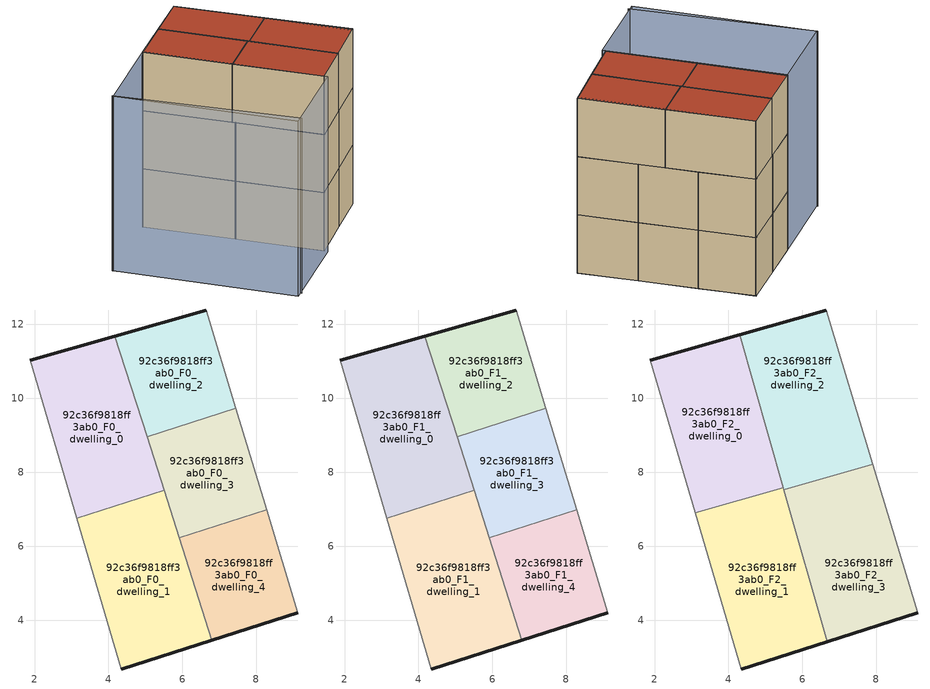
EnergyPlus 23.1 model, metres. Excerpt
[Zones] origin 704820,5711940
92c36f9818ff3ab0_F0_dwelling_0
 floor ground (EU_floor_Construction): 5.51,7.51 4.18,11.69 1.88,11.03 3.15,6.76 z0
 wall outside (EU_wall_Construction): 1.88,11.03 4.18,11.69 z0:3
 wall to 92c36f9818ff3ab0_F0_dwelling_1 (EU_wall_Construction): 5.51,7.51 3.15,6.76 z0:3
 wall adiabatic (EU_wall_Construction): 3.15,6.76 1.88,11.03 z0:3
 wall to 92c36f9818ff3ab0_F0_dwelling_2 (EU_wall_Construction): 4.18,11.69 5.05,8.96 z0:3
 wall to 92c36f9818ff3ab0_F0_dwelling_3 (EU_wall_Construction): 5.05,8.96 5.51,7.51 z0:3
92c36f9818ff3ab0_F0_dwelling_1
 floor ground (EU_floor_Construction): 6.8,3.46 5.51,7.51 3.15,6.76 4.35,2.68 z0
 wall outside (EU_wall_Construction): 6.8,3.46 4.35,2.68 z0:3
 wall adiabatic (EU_wall_Construction): 4.35,2.68 3.15,6.76 z0:3
 wall to 92c36f9818ff3ab0_F0_dwelling_4 (EU_wall_Construction): 5.92,6.23 6.8,3.46 z0:3
 wall to 92c36f9818ff3ab0_F0_dwelling_3 (EU_wall_Construction): 5.51,7.51 5.92,6.23 z0:3
92c36f9818ff3ab0_F0_dwelling_2
 floor ground (EU_floor_Construction): 7.45,9.73 6.64,12.39 4.18,11.69 5.05,8.96 z0
 wall outside (EU_wall_Construction): 4.18,11.69 6.64,12.39 z0:3
 wall to 92c36f9818ff3ab0_F0_dwelling_3 (EU_wall_Construction): 7.45,9.73 5.05,8.96 z0:3
 wall adiabatic (EU_wall_Construction): 6.64,12.39 7.45,9.73 z0:3
92c36f9818ff3ab0_F0_dwelling_3
 floor ground (EU_floor_Construction): 8.28,6.99 7.45,9.73 5.05,8.96 5.92,6.23 z0
 wall to 92c36f9818ff3ab0_F0_dwelling_4 (EU_wall_Construction): 8.28,6.99 5.92,6.23 z0:3
 wall adiabatic (EU_wall_Construction): 7.45,9.73 8.28,6.99 z0:3
92c36f9818ff3ab0_F0_dwelling_4
 floor ground (EU_floor_Construction): 9.13,4.2 8.28,6.99 5.92,6.23 6.8,3.46 z0
 wall outside (EU_wall_Construction): 9.13,4.2 6.8,3.46 z0:3
 wall adiabatic (EU_wall_Construction): 8.28,6.99 9.13,4.2 z0:3
92c36f9818ff3ab0_F1_dwelling_0
 floor to 92c36f9818ff3ab0_F0_dwelling_0 (EU_floor_Construction): 5.51,7.51 4.18,11.69 1.88,11.03 3.15,6.76 z3
 wall outside (EU_wall_Construction): 1.88,11.03 4.18,11.69 z3:6
 wall to 92c36f9818ff3ab0_F1_dwelling_1 (EU_wall_Construction): 5.51,7.51 3.15,6.76 z3:6
 wall adiabatic (EU_wall_Construction): 3.15,6.76 1.88,11.03 z3:6
 wall to 92c36f9818ff3ab0_F1_dwelling_2 (EU_wall_Construction): 4.18,11.69 5.05,8.96 z3:6
 wall to 92c36f9818ff3ab0_F1_dwelling_3 (EU_wall_Construction): 5.05,8.96 5.51,7.51 z3:6
92c36f9818ff3ab0_F1_dwelling_1
 floor to 92c36f9818ff3ab0_F0_dwelling_1 (EU_floor_Construction): 6.8,3.46 5.51,7.51 3.15,6.76 4.35,2.68 z3
 wall outside (EU_wall_Construction): 6.8,3.46 4.35,2.68 z3:6
 wall adiabatic (EU_wall_Construction): 4.35,2.68 3.15,6.76 z3:6
 wall to 92c36f9818ff3ab0_F1_dwelling_4 (EU_wall_Construction): 5.92,6.23 6.8,3.46 z3:6
 wall to 92c36f9818ff3ab0_F1_dwelling_3 (EU_wall_Construction): 5.51,7.51 5.92,6.23 z3:6
92c36f9818ff3ab0_F1_dwelling_2
 floor to 92c36f9818ff3ab0_F0_dwelling_2 (EU_floor_Construction): 7.45,9.73 6.64,12.39 4.18,11.69 5.05,8.96 z3
 wall outside (EU_wall_Construction): 4.18,11.69 6.64,12.39 z3:6
 wall to 92c36f9818ff3ab0_F1_dwelling_3 (EU_wall_Construction): 7.45,9.73 5.05,8.96 z3:6
 wall adiabatic (EU_wall_Construction): 6.64,12.39 7.45,9.73 z3:6
92c36f9818ff3ab0_F1_dwelling_3
 floor to 92c36f9818ff3ab0_F0_dwelling_3 (EU_floor_Construction): 8.28,6.99 7.45,9.73 5.05,8.96 5.92,6.23 z3
 wall to 92c36f9818ff3ab0_F1_dwelling_4 (EU_wall_Construction): 8.28,6.99 5.92,6.23 z3:6
 wall adiabatic (EU_wall_Construction): 7.45,9.73 8.28,6.99 z3:6
92c36f9818ff3ab0_F1_dwelling_4
 floor to 92c36f9818ff3ab0_F0_dwelling_4 (EU_floor_Construction): 9.13,4.2 8.28,6.99 5.92,6.23 6.8,3.46 z3
 wall outside (EU_wall_Construction): 9.13,4.2 6.8,3.46 z3:6
 wall adiabatic (EU_wall_Construction): 8.28,6.99 9.13,4.2 z3:6
92c36f9818ff3ab0_F2_dwelling_0
 floor to 92c36f9818ff3ab0_F1_dwelling_0 (EU_floor_Construction): 5.49,7.58 4.18,11.69 1.88,11.03 3.1,6.9 z6
 floor to 92c36f9818ff3ab0_F1_dwelling_2 (EU_floor_Construction): 5.09,8.98 4.3,11.72 4.18,11.69 5.05,8.96 z6
 floor to 92c36f9818ff3ab0_F1_dwelling_3 (EU_floor_Construction): 5.48,7.59 5.09,8.98 5.05,8.96 z6
 wall outside (EU_wall_Construction): 1.88,11.03 4.3,11.72 z6:9
 wall to 92c36f9818ff3ab0_F2_dwelling_1 (EU_wall_Construction): 5.49,7.58 3.1,6.9 z6:9
 wall adiabatic (EU_wall_Construction): 3.1,6.9 1.88,11.03 z6:9
 wall to 92c36f9818ff3ab0_F2_dwelling_2 (EU_wall_Construction): 4.3,11.72 5.49,7.58 z6:9
 roof outside (EU_roof_Construction): 4.3,11.72 5.49,7.58 3.1,6.9 1.88,11.03 z9
92c36f9818ff3ab0_F2_dwelling_1
 floor to 92c36f9818ff3ab0_F1_dwelling_1 (EU_floor_Construction): 6.68,3.42 5.51,7.51 3.15,6.76 4.35,2.68 z6
 floor to 92c36f9818ff3ab0_F1_dwelling_0 (EU_floor_Construction): 5.51,7.51 5.49,7.57 5.49,7.58 3.1,6.9 3.15,6.76 z6
 wall outside (EU_wall_Construction): 6.68,3.42 4.35,2.68 z6:9
 wall adiabatic (EU_wall_Construction): 4.35,2.68 3.1,6.9 z6:9
 wall to 92c36f9818ff3ab0_F2_dwelling_3 (EU_wall_Construction): 5.5,7.53 6.68,3.42 z6:9
 wall to 92c36f9818ff3ab0_F2_dwelling_2 (EU_wall_Construction): 5.49,7.59 5.5,7.53 z6:9
 roof outside (EU_roof_Construction): 5.49,7.58 6.68,3.42 4.35,2.68 3.1,6.9 z9
92c36f9818ff3ab0_F2_dwelling_2
 floor to 92c36f9818ff3ab0_F1_dwelling_2 (EU_floor_Construction): 7.45,9.73 6.64,12.39 4.3,11.72 5.09,8.98 z6
 floor to 92c36f9818ff3ab0_F1_dwelling_3 (EU_floor_Construction): 7.91,8.22 7.45,9.73 5.09,8.98 5.49,7.57 5.5,7.53 z6
 wall outside (EU_wall_Construction): 4.3,11.72 6.64,12.39 z6:9
 wall adiabatic (EU_wall_Construction): 6.64,12.39 7.91,8.22 z6:9
 wall to 92c36f9818ff3ab0_F2_dwelling_3 (EU_wall_Construction): 7.91,8.22 5.5,7.53 z6:9
 roof outside (EU_roof_Construction): 6.64,12.39 7.91,8.22 5.5,7.53 4.3,11.72 z9
92c36f9818ff3ab0_F2_dwelling_3
 floor to 92c36f9818ff3ab0_F1_dwelling_3 (EU_floor_Construction): 8.28,6.99 7.91,8.22 5.5,7.53 5.92,6.23 z6
 floor to 92c36f9818ff3ab0_F1_dwelling_4 (EU_floor_Construction): 9.13,4.2 8.28,6.99 5.92,6.23 6.8,3.46 z6
 floor to 92c36f9818ff3ab0_F1_dwelling_1 (EU_floor_Construction): 6.8,3.46 5.52,7.49 6.68,3.42 z6
 wall outside (EU_wall_Construction): 9.13,4.2 6.68,3.42 z6:9
 wall adiabatic (EU_wall_Construction): 7.91,8.22 9.13,4.2 z6:9
 roof outside (EU_roof_Construction): 7.91,8.22 9.13,4.2 6.68,3.42 5.5,7.53 z9
shading: 9,4.16 6.64,12.39 / -2.6,9.79 0.18,1.22 / -2.6,9.74 1.95,11.05 / 1.95,11.05 4.4,2.51 / 4.4,2.51 -0.15,1.2 / -0.15,1.2 -2.6,9.74 z0:9
[Building]
EU S2 Campaign: North Axis=0; Terrain=City; Solar Distribution=FullExterior
[Site:Location]
London: Latitude=51.5; Longitude=-0.5; Time Zone=0; Elevation=25
[SizingPeriod:WeatherFileDays]
AnnualSizingPeriod: Begin Month=1; Begin Day of Month=1; End Month=12; End Day of Month=31; Day of Week for Start Day=Monday; Use Weather File Daylight Saving Period=No; Use Weather File Rain and Snow Indicators=No
[MATERIAL]
EU_InternalMass_Material: Roughness=MediumRough; Thickness=0.1; Conductivity=1; Density=1800; Specific Heat=900; Thermal Absorptance=0.9; Solar Absorptance=0.7; Visible Absorptance=0.7
[MATERIAL:NOMASS] Roughness=MediumRough; Thermal Absorptance=0.9; Solar Absorptance=0.7; Visible Absorptance=0.7
Name | Thermal Resistance
EU_wall_NoMass | 0.56902
EU_roof_NoMass | 2.50178
EU_floor_NoMass | 1.93
[CONSTRUCTION]
EU_wall_Construction: EU_wall_NoMass
EU_roof_Construction: EU_roof_NoMass
EU_floor_Construction: EU_floor_NoMass
EU_InternalMass_Construction: EU_InternalMass_Material
[ZONE] Type=1; Multiplier=1; Ceiling Height=autocalculate; Floor Area=autocalculate; Part of Total Floor Area=Yes
Name | Volume
92c36f9818ff3ab0_F0_dwelling_0; 92c36f9818ff3ab0_F1_dwelling_0 | 32.2478
92c36f9818ff3ab0_F2_dwelling_0 | 32.2537
92c36f9818ff3ab0_F0_dwelling_1; 92c36f9818ff3ab0_F1_dwelling_1; 92c36f9818ff3ab0_F2_dwelling_1 | 32.2493
92c36f9818ff3ab0_F0_dwelling_2; 92c36f9818ff3ab0_F1_dwelling_2 | 21.5134
92c36f9818ff3ab0_F2_dwelling_2 | 32.2566
92c36f9818ff3ab0_F0_dwelling_3; 92c36f9818ff3ab0_F1_dwelling_3 | 21.5046
92c36f9818ff3ab0_F2_dwelling_3 | 32.2581
92c36f9818ff3ab0_F0_dwelling_4; 92c36f9818ff3ab0_F1_dwelling_4 | 21.4988
[INTERNALMASS] Construction=EU_InternalMass_Construction
Name | Zone or ZoneList | Surface Area
92c36f9818ff3ab0_F0_dwelling_0_EU_InternalMass | 92c36f9818ff3ab0_F0_dwelling_0 | 10.7492
92c36f9818ff3ab0_F0_dwelling_1_EU_InternalMass | 92c36f9818ff3ab0_F0_dwelling_1 | 10.7499
92c36f9818ff3ab0_F0_dwelling_2_EU_InternalMass | 92c36f9818ff3ab0_F0_dwelling_2 | 7.17123
92c36f9818ff3ab0_F0_dwelling_3_EU_InternalMass | 92c36f9818ff3ab0_F0_dwelling_3 | 7.16818
92c36f9818ff3ab0_F0_dwelling_4_EU_InternalMass | 92c36f9818ff3ab0_F0_dwelling_4 | 7.1663
92c36f9818ff3ab0_F1_dwelling_0_EU_InternalMass | 92c36f9818ff3ab0_F1_dwelling_0 | 10.7492
92c36f9818ff3ab0_F1_dwelling_1_EU_InternalMass | 92c36f9818ff3ab0_F1_dwelling_1 | 10.7499
92c36f9818ff3ab0_F1_dwelling_2_EU_InternalMass | 92c36f9818ff3ab0_F1_dwelling_2 | 7.17123
92c36f9818ff3ab0_F1_dwelling_3_EU_InternalMass | 92c36f9818ff3ab0_F1_dwelling_3 | 7.16818
92c36f9818ff3ab0_F1_dwelling_4_EU_InternalMass | 92c36f9818ff3ab0_F1_dwelling_4 | 7.1663
92c36f9818ff3ab0_F2_dwelling_0_EU_InternalMass | 92c36f9818ff3ab0_F2_dwelling_0 | 10.752
92c36f9818ff3ab0_F2_dwelling_1_EU_InternalMass | 92c36f9818ff3ab0_F2_dwelling_1 | 10.7503
92c36f9818ff3ab0_F2_dwelling_2_EU_InternalMass | 92c36f9818ff3ab0_F2_dwelling_2 | 10.7521
92c36f9818ff3ab0_F2_dwelling_3_EU_InternalMass | 92c36f9818ff3ab0_F2_dwelling_3 | 10.7527
[OTHEREQUIPMENT] Fuel Type=Electricity; Design Level Calculation Method=Watts/Area; Power per Zone Floor Area=1; Fraction Latent=0; Fraction Radiant=0; Fraction Lost=0; Carbon Dioxide Generation Rate=0; EndUse Subcategory=EU_Step8_InternalGains
Name | Zone or ZoneList or Space or SpaceList | Schedule
EU_Step8_InternalGain_92c36f9818ff3ab0_F0_dwelling_0_f000 | 92c36f9818ff3ab0_F0_dwelling_0 | EU_Step8_GainSchedule_92c36f9818ff3ab0_F0_dwelling_0_f000
EU_Step8_InternalGain_92c36f9818ff3ab0_F0_dwelling_1_f000 | 92c36f9818ff3ab0_F0_dwelling_1 | EU_Step8_GainSchedule_92c36f9818ff3ab0_F0_dwelling_1_f000
EU_Step8_InternalGain_92c36f9818ff3ab0_F0_dwelling_2_f000 | 92c36f9818ff3ab0_F0_dwelling_2 | EU_Step8_GainSchedule_92c36f9818ff3ab0_F0_dwelling_2_f000
EU_Step8_InternalGain_92c36f9818ff3ab0_F0_dwelling_3_f000 | 92c36f9818ff3ab0_F0_dwelling_3 | EU_Step8_GainSchedule_92c36f9818ff3ab0_F0_dwelling_3_f000
EU_Step8_InternalGain_92c36f9818ff3ab0_F0_dwelling_4_f000 | 92c36f9818ff3ab0_F0_dwelling_4 | EU_Step8_GainSchedule_92c36f9818ff3ab0_F0_dwelling_4_f000
EU_Step8_InternalGain_92c36f9818ff3ab0_F1_dwelling_0_f000 | 92c36f9818ff3ab0_F1_dwelling_0 | EU_Step8_GainSchedule_92c36f9818ff3ab0_F1_dwelling_0_f000
EU_Step8_InternalGain_92c36f9818ff3ab0_F1_dwelling_1_f000 | 92c36f9818ff3ab0_F1_dwelling_1 | EU_Step8_GainSchedule_92c36f9818ff3ab0_F1_dwelling_1_f000
EU_Step8_InternalGain_92c36f9818ff3ab0_F1_dwelling_2_f000 | 92c36f9818ff3ab0_F1_dwelling_2 | EU_Step8_GainSchedule_92c36f9818ff3ab0_F1_dwelling_2_f000
EU_Step8_InternalGain_92c36f9818ff3ab0_F1_dwelling_3_f000 | 92c36f9818ff3ab0_F1_dwelling_3 | EU_Step8_GainSchedule_92c36f9818ff3ab0_F1_dwelling_3_f000
EU_Step8_InternalGain_92c36f9818ff3ab0_F1_dwelling_4_f000 | 92c36f9818ff3ab0_F1_dwelling_4 | EU_Step8_GainSchedule_92c36f9818ff3ab0_F1_dwelling_4_f000
EU_Step8_InternalGain_92c36f9818ff3ab0_F2_dwelling_0_f000 | 92c36f9818ff3ab0_F2_dwelling_0 | EU_Step8_GainSchedule_92c36f9818ff3ab0_F2_dwelling_0_f000
EU_Step8_InternalGain_92c36f9818ff3ab0_F2_dwelling_1_f000 | 92c36f9818ff3ab0_F2_dwelling_1 | EU_Step8_GainSchedule_92c36f9818ff3ab0_F2_dwelling_1_f000
EU_Step8_InternalGain_92c36f9818ff3ab0_F2_dwelling_2_f000 | 92c36f9818ff3ab0_F2_dwelling_2 | EU_Step8_GainSchedule_92c36f9818ff3ab0_F2_dwelling_2_f000
EU_Step8_InternalGain_92c36f9818ff3ab0_F2_dwelling_3_f000 | 92c36f9818ff3ab0_F2_dwelling_3 | EU_Step8_GainSchedule_92c36f9818ff3ab0_F2_dwelling_3_f000
[ZONEVENTILATION:DESIGNFLOWRATE] Schedule=EU_AlwaysOn; Design Flow Rate Calculation Method=AirChanges/Hour; Air Changes per Hour=0.471031; Ventilation Type=Natural; Fan Pressure Rise=0; Fan Total Efficiency=1; Constant Term Coefficient=1; Temperature Term Coefficient=0; Velocity Term Coefficient=0; Velocity Squared Term Coefficient=0; Minimum Indoor Temperature=-100; Maximum Indoor Temperature=100; Delta Temperature=-100; Minimum Outdoor Temperature=-100; Maximum Outdoor Temperature=100; Maximum Wind Speed=40
Name | Zone or ZoneList or Space or SpaceList
EU_ConstantAir_92c36f9818ff3ab0_F0_dwelling_0 | 92c36f9818ff3ab0_F0_dwelling_0
EU_ConstantAir_92c36f9818ff3ab0_F0_dwelling_1 | 92c36f9818ff3ab0_F0_dwelling_1
EU_ConstantAir_92c36f9818ff3ab0_F0_dwelling_2 | 92c36f9818ff3ab0_F0_dwelling_2
EU_ConstantAir_92c36f9818ff3ab0_F0_dwelling_3 | 92c36f9818ff3ab0_F0_dwelling_3
EU_ConstantAir_92c36f9818ff3ab0_F0_dwelling_4 | 92c36f9818ff3ab0_F0_dwelling_4
EU_ConstantAir_92c36f9818ff3ab0_F1_dwelling_0 | 92c36f9818ff3ab0_F1_dwelling_0
EU_ConstantAir_92c36f9818ff3ab0_F1_dwelling_1 | 92c36f9818ff3ab0_F1_dwelling_1
EU_ConstantAir_92c36f9818ff3ab0_F1_dwelling_2 | 92c36f9818ff3ab0_F1_dwelling_2
EU_ConstantAir_92c36f9818ff3ab0_F1_dwelling_3 | 92c36f9818ff3ab0_F1_dwelling_3
EU_ConstantAir_92c36f9818ff3ab0_F1_dwelling_4 | 92c36f9818ff3ab0_F1_dwelling_4
EU_ConstantAir_92c36f9818ff3ab0_F2_dwelling_0 | 92c36f9818ff3ab0_F2_dwelling_0
EU_ConstantAir_92c36f9818ff3ab0_F2_dwelling_1 | 92c36f9818ff3ab0_F2_dwelling_1
EU_ConstantAir_92c36f9818ff3ab0_F2_dwelling_2 | 92c36f9818ff3ab0_F2_dwelling_2
EU_ConstantAir_92c36f9818ff3ab0_F2_dwelling_3 | 92c36f9818ff3ab0_F2_dwelling_3
[HVACTEMPLATE:THERMOSTAT] Constant Heating Setpoint=20; Constant Cooling Setpoint=50
EU_HeatOnly_92c36f9818ff3ab0_F0_dwelling_0; EU_HeatOnly_92c36f9818ff3ab0_F0_dwelling_1; EU_HeatOnly_92c36f9818ff3ab0_F0_dwelling_2; EU_HeatOnly_92c36f9818ff3ab0_F0_dwelling_3; EU_HeatOnly_92c36f9818ff3ab0_F0_dwelling_4; EU_HeatOnly_92c36f9818ff3ab0_F1_dwelling_0; EU_HeatOnly_92c36f9818ff3ab0_F1_dwelling_1; EU_HeatOnly_92c36f9818ff3ab0_F1_dwelling_2; EU_HeatOnly_92c36f9818ff3ab0_F1_dwelling_3; EU_HeatOnly_92c36f9818ff3ab0_F1_dwelling_4; EU_HeatOnly_92c36f9818ff3ab0_F2_dwelling_0; EU_HeatOnly_92c36f9818ff3ab0_F2_dwelling_1; EU_HeatOnly_92c36f9818ff3ab0_F2_dwelling_2; EU_HeatOnly_92c36f9818ff3ab0_F2_dwelling_3
[HVACTEMPLATE:ZONE:IDEALLOADSAIRSYSTEM] System Availability Schedule=EU_AlwaysOn; Maximum Heating Supply Air Temperature=50; Minimum Cooling Supply Air Temperature=13; Maximum Heating Supply Air Humidity Ratio=0.0156; Minimum Cooling Supply Air Humidity Ratio=0.0077; Heating Limit=NoLimit; Cooling Limit=NoLimit; Heating Availability Schedule=EU_AlwaysOn; Cooling Availability Schedule=EU_CoolingOff; Dehumidification Control Type=ConstantSensibleHeatRatio; Cooling Sensible Heat Ratio=0.7; Dehumidification Setpoint=60; Humidification Control Type=None; Humidification Setpoint=30; Outdoor Air Method=None; Outdoor Air Flow Rate per Person=0.00944; Outdoor Air Flow Rate per Zone Floor Area=0; Outdoor Air Flow Rate per Zone=0; Demand Controlled Ventilation Type=None; Outdoor Air Economizer Type=NoEconomizer; Heat Recovery Type=None; Sensible Heat Recovery Effectiveness=0.7; Latent Heat Recovery Effectiveness=0.65
Name | Template Thermostat
92c36f9818ff3ab0_F0_dwelling_0 | EU_HeatOnly_92c36f9818ff3ab0_F0_dwelling_0
92c36f9818ff3ab0_F0_dwelling_1 | EU_HeatOnly_92c36f9818ff3ab0_F0_dwelling_1
92c36f9818ff3ab0_F0_dwelling_2 | EU_HeatOnly_92c36f9818ff3ab0_F0_dwelling_2
92c36f9818ff3ab0_F0_dwelling_3 | EU_HeatOnly_92c36f9818ff3ab0_F0_dwelling_3
92c36f9818ff3ab0_F0_dwelling_4 | EU_HeatOnly_92c36f9818ff3ab0_F0_dwelling_4
92c36f9818ff3ab0_F1_dwelling_0 | EU_HeatOnly_92c36f9818ff3ab0_F1_dwelling_0
92c36f9818ff3ab0_F1_dwelling_1 | EU_HeatOnly_92c36f9818ff3ab0_F1_dwelling_1
92c36f9818ff3ab0_F1_dwelling_2 | EU_HeatOnly_92c36f9818ff3ab0_F1_dwelling_2
92c36f9818ff3ab0_F1_dwelling_3 | EU_HeatOnly_92c36f9818ff3ab0_F1_dwelling_3
92c36f9818ff3ab0_F1_dwelling_4 | EU_HeatOnly_92c36f9818ff3ab0_F1_dwelling_4
92c36f9818ff3ab0_F2_dwelling_0 | EU_HeatOnly_92c36f9818ff3ab0_F2_dwelling_0
92c36f9818ff3ab0_F2_dwelling_1 | EU_HeatOnly_92c36f9818ff3ab0_F2_dwelling_1
92c36f9818ff3ab0_F2_dwelling_2 | EU_HeatOnly_92c36f9818ff3ab0_F2_dwelling_2
92c36f9818ff3ab0_F2_dwelling_3 | EU_HeatOnly_92c36f9818ff3ab0_F2_dwelling_3
[SIZING:ZONE] Zone Cooling Design Supply Air Temperature Input Method=SupplyAirTemperature; Zone Cooling Design Supply Air Temperature=13; Zone Heating Design Supply Air Temperature Input Method=SupplyAirTemperature; Zone Heating Design Supply Air Temperature=50; Zone Cooling Design Supply Air Humidity Ratio=0.008; Zone Heating Design Supply Air Humidity Ratio=0.008; Cooling Design Air Flow Method=DesignDay; Cooling Design Air Flow Rate=0; Cooling Minimum Air Flow per Zone Floor Area=0.000762; Cooling Minimum Air Flow=0; Cooling Minimum Air Flow Fraction=0.2; Heating Design Air Flow Method=DesignDay; Heating Design Air Flow Rate=0; Heating Maximum Air Flow per Zone Floor Area=0.002032; Heating Maximum Air Flow=0.141576; Heating Maximum Air Flow Fraction=0.3; Account for Dedicated Outdoor Air System=No; Dedicated Outdoor Air System Control Strategy=NeutralSupplyAir; Dedicated Outdoor Air Low Setpoint Temperature for Design=autosize; Dedicated Outdoor Air High Setpoint Temperature for Design=autosize; Zone Load Sizing Method=Sensible Load Only No Latent Load; Zone Latent Cooling Design Supply Air Humidity Ratio Input Method=HumidityRatioDifference; Zone Cooling Design Supply Air Humidity Ratio Difference=0.005; Zone Latent Heating Design Supply Air Humidity Ratio Input Method=HumidityRatioDifference; Zone Humidification Design Supply Air Humidity Ratio Difference=0.005
92c36f9818ff3ab0_F0_dwelling_0; 92c36f9818ff3ab0_F0_dwelling_1; 92c36f9818ff3ab0_F0_dwelling_2; 92c36f9818ff3ab0_F0_dwelling_3; 92c36f9818ff3ab0_F0_dwelling_4; 92c36f9818ff3ab0_F1_dwelling_0; 92c36f9818ff3ab0_F1_dwelling_1; 92c36f9818ff3ab0_F1_dwelling_2; 92c36f9818ff3ab0_F1_dwelling_3; 92c36f9818ff3ab0_F1_dwelling_4; 92c36f9818ff3ab0_F2_dwelling_0; 92c36f9818ff3ab0_F2_dwelling_1; 92c36f9818ff3ab0_F2_dwelling_2; 92c36f9818ff3ab0_F2_dwelling_3
[SCHEDULE:CONSTANT]
Name | Hourly Value
EU_AlwaysOn | 1
EU_CoolingOff | 0
[SCHEDULE:FILE] Column Number=1; Rows to Skip at Top=0; Number of Hours of Data=8760; Column Separator=Comma; Interpolate to Timestep=No; Minutes per Item=60; Adjust Schedule for Daylight Savings=Yes
Name | File
EU_Step8_GainSchedule_92c36f9818ff3ab0_F0_dwelling_0_f000 | ../../schedules/92c36f9818ff3ab0/92c36f9818ff3ab0_F0_dwelling_0_f000_gain.csv
EU_Step8_GainSchedule_92c36f9818ff3ab0_F0_dwelling_1_f000 | ../../schedules/92c36f9818ff3ab0/92c36f9818ff3ab0_F0_dwelling_1_f000_gain.csv
EU_Step8_GainSchedule_92c36f9818ff3ab0_F0_dwelling_2_f000 | ../../schedules/92c36f9818ff3ab0/92c36f9818ff3ab0_F0_dwelling_2_f000_gain.csv
EU_Step8_GainSchedule_92c36f9818ff3ab0_F0_dwelling_3_f000 | ../../schedules/92c36f9818ff3ab0/92c36f9818ff3ab0_F0_dwelling_3_f000_gain.csv
EU_Step8_GainSchedule_92c36f9818ff3ab0_F0_dwelling_4_f000 | ../../schedules/92c36f9818ff3ab0/92c36f9818ff3ab0_F0_dwelling_4_f000_gain.csv
EU_Step8_GainSchedule_92c36f9818ff3ab0_F1_dwelling_0_f000 | ../../schedules/92c36f9818ff3ab0/92c36f9818ff3ab0_F1_dwelling_0_f000_gain.csv
EU_Step8_GainSchedule_92c36f9818ff3ab0_F1_dwelling_1_f000 | ../../schedules/92c36f9818ff3ab0/92c36f9818ff3ab0_F1_dwelling_1_f000_gain.csv
EU_Step8_GainSchedule_92c36f9818ff3ab0_F1_dwelling_2_f000 | ../../schedules/92c36f9818ff3ab0/92c36f9818ff3ab0_F1_dwelling_2_f000_gain.csv
EU_Step8_GainSchedule_92c36f9818ff3ab0_F1_dwelling_3_f000 | ../../schedules/92c36f9818ff3ab0/92c36f9818ff3ab0_F1_dwelling_3_f000_gain.csv
EU_Step8_GainSchedule_92c36f9818ff3ab0_F1_dwelling_4_f000 | ../../schedules/92c36f9818ff3ab0/92c36f9818ff3ab0_F1_dwelling_4_f000_gain.csv
EU_Step8_GainSchedule_92c36f9818ff3ab0_F2_dwelling_0_f000 | ../../schedules/92c36f9818ff3ab0/92c36f9818ff3ab0_F2_dwelling_0_f000_gain.csv
EU_Step8_GainSchedule_92c36f9818ff3ab0_F2_dwelling_1_f000 | ../../schedules/92c36f9818ff3ab0/92c36f9818ff3ab0_F2_dwelling_1_f000_gain.csv
EU_Step8_GainSchedule_92c36f9818ff3ab0_F2_dwelling_2_f000 | ../../schedules/92c36f9818ff3ab0/92c36f9818ff3ab0_F2_dwelling_2_f000_gain.csv
EU_Step8_GainSchedule_92c36f9818ff3ab0_F2_dwelling_3_f000 | ../../schedules/92c36f9818ff3ab0/92c36f9818ff3ab0_F2_dwelling_3_f000_gain.csv
